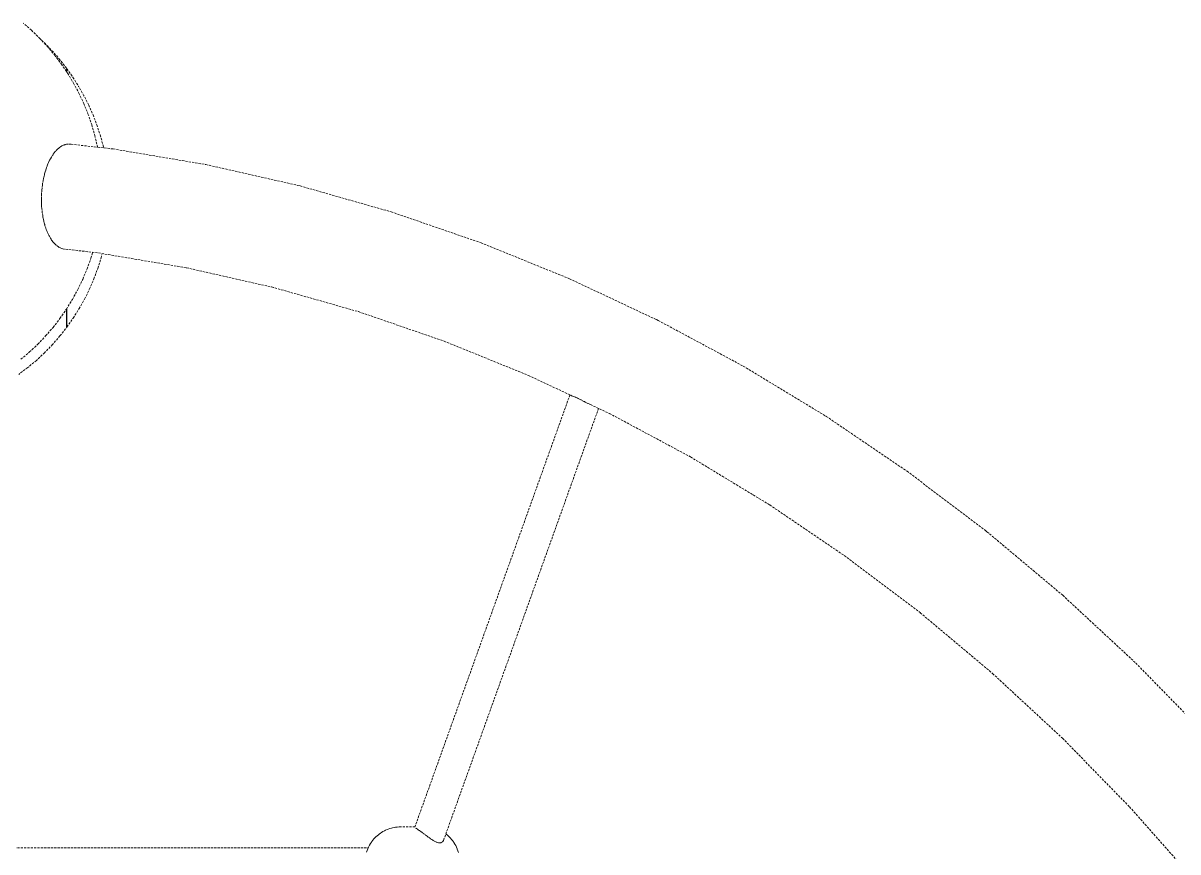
# Model space of a CAD drawing. Header units: millimetres. Extents: x -4710 to 4801, y -2494 to 3533.
# Drawn here: x -641 to 19, y 1626 to 2099 of the extents above; entities that cross this region are included whole.
import ezdxf

# ---------------------------------------------------------------- set-up
doc = ezdxf.new("R2010")
doc.units = ezdxf.units.MM
doc.linetypes.add('HIDDEN', pattern=[1.905, 1.27, -0.635])
doc.layers.add('DIKOM_ОБЪЕКТ', color=7, linetype='Continuous')

msp = doc.modelspace()

# ---------------------------------------------------------------- linework, layer by layer
at = {"layer": 'DIKOM_ОБЪЕКТ', "color": 7, "linetype": 'HIDDEN', "lineweight": 15}
for p, q in [((-635.793, 2095.144), (-640.442, 2099.194)), ((-635.793, 2095.144), (-631.137, 2090.651)), ((-631.137, 2090.651), (-626.722, 2085.921)), ((-629.978, 2089.409), (-628.194, 2087.744)), ((-628.194, 2087.744), (-623.702, 2083.088)), ((-626.722, 2085.921), (-622.56, 2080.968)), ((-619.459, 2078.203), (-623.702, 2083.088)), ((-622.56, 2080.968), (-618.662, 2075.804)), ((-615.657, 2073.349), (-619.459, 2078.203)), ((-618.662, 2075.804), (-615.039, 2070.444)), ((-615.657, 2073.175), (-615.657, 2072.967)), ((-615.657, 2072.987), (-615.657, 2072.708)), ((-615.657, 2072.682), (-615.657, 2072.967)), ((-615.657, 2072.418), (-615.657, 2072.933)), ((-615.657, 2072.931), (-615.657, 2072.414)), ((-615.657, 2072.352), (-615.657, 2072.708)), ((-615.657, 2072.682), (-615.657, 2072.321)), ((-615.657, 2071.562), (-615.657, 2072.418)), ((-615.657, 2072.414), (-615.657, 2071.557)), ((-615.657, 2072.352), (-615.657, 2071.925)), ((-615.657, 2071.886), (-615.657, 2072.321)), ((-615.657, 2071.427), (-615.657, 2071.925)), ((-615.657, 2071.886), (-615.657, 2071.378)), ((-615.657, 2071.358), (-615.657, 2071.562)), ((-615.507, 2073.068), (-612.047, 2068.187)), ((-615.507, 2073.068), (-615.507, 2072.772)), ((-615.507, 2072.761), (-615.507, 2073.067)), ((-615.507, 2072.772), (-615.507, 2072.174)), ((-615.507, 2072.121), (-615.507, 2072.761)), ((-615.507, 2072.174), (-615.507, 2071.278)), ((-615.507, 2071.152), (-615.507, 2072.121)), ((-615.039, 2070.444), (-611.7, 2064.902)), ((-612.047, 2068.187), (-608.791, 2063.045)), ((-611.7, 2064.902), (-608.655, 2059.193)), ((-605.792, 2057.726), (-608.791, 2063.045)), ((-608.655, 2059.193), (-605.911, 2053.334)), ((-605.911, 2053.334), (-603.477, 2047.339)), ((-603.056, 2052.312), (-605.792, 2057.726)), ((-603.056, 2052.312), (-600.59, 2046.748)), ((-603.477, 2047.339), (-601.359, 2041.226)), ((-600.59, 2046.748), (-598.4, 2041.04)), ((-601.359, 2041.226), (-599.563, 2035.01)), ((-598.4, 2041.04), (-596.491, 2035.291)), ((-599.563, 2035.01), (-598.093, 2028.709)), ((-596.491, 2035.291), (-594.869, 2029.415)), ((-622.785, 2025.003), (-623.281, 2024.343)), ((-622.161, 2025.835), (-622.785, 2025.003)), ((-621.922, 2026.083), (-622.161, 2025.835)), ((-621.614, 2026.403), (-621.922, 2026.083)), ((-620.93, 2027.114), (-621.614, 2026.403)), ((-620.631, 2027.351), (-620.93, 2027.114)), ((-620.361, 2027.586), (-620.631, 2027.351)), ((-619.756, 2028.116), (-620.361, 2027.586)), ((-619.101, 2028.551), (-619.685, 2028.178)), ((-618.379, 2029.012), (-619.101, 2028.551)), ((-617.761, 2029.278), (-618.379, 2029.012)), ((-617.384, 2029.441), (-617.761, 2029.278)), ((-617.031, 2029.61), (-617.275, 2029.493)), ((-616.752, 2029.688), (-617.031, 2029.61)), ((-616.443, 2029.775), (-616.752, 2029.688)), ((-615.724, 2029.977), (-616.443, 2029.775)), ((-615.112, 2030.031), (-615.724, 2029.977)), ((-614.513, 2030.083), (-615.112, 2030.031)), ((-613.785, 2030.046), (-614.251, 2030.087)), ((-613.098, 2029.988), (-613.785, 2030.046)), ((-613.102, 2029.988), (-589.126, 2027.303)), ((-598.02, 2028.299), (-598.093, 2028.709)), ((-594.869, 2029.415), (-594.531, 2027.908)), ((-589.126, 2027.303), (-536.118, 2018.365)), ((-626.333, 2018.758), (-626.766, 2017.526)), ((-625.934, 2019.646), (-626.333, 2018.758)), ((-625.591, 2020.41), (-625.934, 2019.646)), ((-625.418, 2020.794), (-625.591, 2020.41)), ((-624.958, 2021.611), (-625.418, 2020.794)), ((-624.368, 2022.657), (-624.958, 2021.611)), ((-623.941, 2023.266), (-624.369, 2022.657)), ((-623.637, 2023.739), (-623.8, 2023.485)), ((-623.281, 2024.343), (-623.637, 2023.739)), ((-536.118, 2018.365), (-483.546, 2006.481)), ((-628.546, 2011.819), (-628.661, 2011.197)), ((-628.349, 2012.579), (-628.546, 2011.819)), ((-628.276, 2012.86), (-628.349, 2012.579)), ((-627.913, 2014.254), (-628.276, 2012.86)), ((-627.572, 2015.248), (-627.913, 2014.254)), ((-627.15, 2016.57), (-627.507, 2015.437)), ((-627.066, 2016.778), (-627.149, 2016.57)), ((-626.77, 2017.513), (-627.066, 2016.778)), ((-629.529, 2006.692), (-629.677, 2005.143)), ((-629.359, 2007.731), (-629.529, 2006.692)), ((-629.105, 2009.294), (-629.35, 2007.789)), ((-628.855, 2010.365), (-629.105, 2009.294)), ((-628.661, 2011.197), (-628.855, 2010.365)), ((-483.546, 2006.481), (-482.277, 2006.135)), ((-482.277, 2006.135), (-430.278, 1991.336)), ((-630.052, 1999.76), (-630.068, 1998.646)), ((-630.068, 1998.646), (-630.052, 1998.331)), ((-630.029, 2001.348), (-630.052, 1999.76)), ((-629.975, 2002.036), (-630.029, 2001.348)), ((-629.942, 2002.464), (-629.975, 2002.036)), ((-629.819, 2004.034), (-629.942, 2002.464)), ((-629.711, 2004.79), (-629.819, 2004.034)), ((-629.677, 2005.143), (-629.711, 2004.79)), ((-630.052, 1998.331), (-630.048, 1997.059)), ((-630.048, 1997.059), (-630.045, 1995.962)), ((-630.045, 1995.962), (-629.98, 1994.998)), ((-629.98, 1994.998), (-629.939, 1994.385)), ((-629.939, 1994.385), (-629.865, 1993.306)), ((-629.865, 1993.306), (-629.668, 1991.835)), ((-629.66, 1991.749), (-629.567, 1990.706)), ((-629.326, 1989.191), (-629.567, 1990.706)), ((-629.166, 1988.182), (-629.326, 1989.191)), ((-628.822, 1986.713), (-629.166, 1988.182)), ((-628.693, 1986.163), (-628.822, 1986.713)), ((-628.693, 1986.163), (-628.605, 1985.748)), ((-628.605, 1985.748), (-628.481, 1985.317)), ((-430.278, 1991.336), (-378.959, 1973.653)), ((-628.481, 1985.317), (-628.245, 1984.349)), ((-628.245, 1984.349), (-628.174, 1984.055)), ((-628.174, 1984.055), (-628.024, 1983.44)), ((-628.024, 1983.44), (-627.588, 1982.117)), ((-627.589, 1982.117), (-627.308, 1981.263)), ((-627.308, 1981.263), (-626.78, 1980.022)), ((-626.78, 1980.022), (-626.443, 1979.231)), ((-626.443, 1979.231), (-626.199, 1978.778)), ((-625.857, 1978.088), (-626.199, 1978.778)), ((-625.783, 1977.938), (-625.528, 1977.372)), ((-624.934, 1976.345), (-625.528, 1977.372)), ((-624.561, 1975.7), (-624.934, 1976.345)), ((-624.227, 1975.248), (-624.561, 1975.7)), ((-623.887, 1974.787), (-624.227, 1975.248)), ((-623.467, 1974.217), (-623.887, 1974.787)), ((-622.776, 1973.488), (-623.467, 1974.217)), ((-622.723, 1973.427), (-622.301, 1972.944)), ((-622.301, 1972.944), (-621.554, 1972.292)), ((-378.959, 1973.653), (-328.439, 1953.128)), ((-621.106, 1971.891), (-621.406, 1972.162)), ((-620.321, 1971.378), (-621.105, 1971.891)), ((-619.84, 1971.064), (-620.321, 1971.378)), ((-619.099, 1970.718), (-619.719, 1971.011)), ((-618.587, 1970.476), (-619.059, 1970.699)), ((-617.765, 1970.256), (-618.587, 1970.476)), ((-617.263, 1970.122), (-617.765, 1970.256)), ((-597.967, 1967.961), (-617.263, 1970.122)), ((-601.79, 1964.842), (-600.756, 1968.273)), ((-547.435, 1959.441), (-597.967, 1967.961)), ((-595.971, 1965.076), (-595.337, 1967.518)), ((-603.977, 1958.752), (-601.79, 1964.842)), ((-600.094, 1953.072), (-597.879, 1959.053)), ((-597.879, 1959.053), (-595.971, 1965.076)), ((-497.588, 1948.173), (-547.435, 1959.441)), ((-609.288, 1946.957), (-606.479, 1952.786)), ((-606.479, 1952.786), (-603.977, 1958.752)), ((-602.61, 1947.284), (-600.094, 1953.072)), ((-328.439, 1953.128), (-278.838, 1929.808)), ((-612.397, 1941.284), (-609.288, 1946.957)), ((-605.422, 1941.558), (-602.61, 1947.284)), ((-498.588, 1948.457), (-448.989, 1934.341)), ((-615.799, 1935.78), (-612.397, 1941.284)), ((-608.521, 1936.064), (-605.422, 1941.558)), ((-619.482, 1930.461), (-615.799, 1935.78)), ((-615.657, 1936.009), (-615.657, 1935.07)), ((-615.657, 1936.009), (-615.657, 1933.774)), ((-615.657, 1933.782), (-615.657, 1936.009)), ((-615.657, 1935.929), (-615.657, 1934.76)), ((-615.657, 1933.925), (-615.657, 1935.07)), ((-615.657, 1934.76), (-615.657, 1933.655)), ((-615.657, 1933.925), (-615.657, 1932.847)), ((-615.657, 1931.617), (-615.657, 1933.782)), ((-615.657, 1933.774), (-615.657, 1931.613)), ((-615.657, 1932.617), (-615.657, 1933.655)), ((-615.657, 1931.839), (-615.657, 1932.847)), ((-615.657, 1932.617), (-615.657, 1931.645)), ((-615.507, 1936.252), (-615.507, 1934.333)), ((-615.507, 1935.797), (-615.507, 1936.252)), ((-615.507, 1935.797), (-615.507, 1933.577)), ((-615.507, 1934.333), (-615.507, 1932.203)), ((-615.507, 1931.648), (-615.507, 1933.577)), ((-611.9, 1930.694), (-608.521, 1936.064)), ((-448.989, 1934.341), (-400.039, 1917.474)), ((-623.438, 1925.342), (-619.482, 1930.461)), ((-615.657, 1931.839), (-615.657, 1930.902)), ((-615.657, 1930.742), (-615.657, 1931.645)), ((-615.657, 1929.765), (-615.657, 1931.617)), ((-615.657, 1931.613), (-615.657, 1929.766)), ((-615.657, 1930.038), (-615.657, 1930.902)), ((-615.657, 1930.742), (-615.657, 1929.909)), ((-615.657, 1929.249), (-615.657, 1930.038)), ((-615.657, 1929.147), (-615.657, 1929.909)), ((-615.657, 1929.766), (-615.657, 1928.242)), ((-615.657, 1928.238), (-615.657, 1929.765)), ((-615.657, 1929.249), (-615.657, 1928.534)), ((-615.657, 1929.147), (-615.657, 1928.455)), ((-615.657, 1927.888), (-615.657, 1928.534)), ((-615.657, 1928.455), (-615.657, 1927.826)), ((-615.657, 1928.242), (-615.657, 1927.047)), ((-615.657, 1927.042), (-615.657, 1928.238)), ((-615.657, 1927.888), (-615.657, 1927.31)), ((-615.657, 1927.261), (-615.657, 1927.826)), ((-615.657, 1926.802), (-615.657, 1927.31)), ((-615.657, 1927.261), (-615.657, 1926.763)), ((-615.657, 1927.047), (-615.657, 1926.19)), ((-615.657, 1926.186), (-615.657, 1927.042)), ((-615.657, 1926.802), (-615.657, 1926.367)), ((-615.657, 1926.336), (-615.657, 1926.763)), ((-615.657, 1926.006), (-615.657, 1926.367)), ((-615.657, 1926.336), (-615.657, 1925.981)), ((-615.657, 1926.19), (-615.657, 1925.673)), ((-615.657, 1926.19), (-615.507, 1925.843)), ((-615.657, 1925.67), (-615.657, 1926.186)), ((-615.507, 1932.203), (-615.507, 1930.349)), ((-615.507, 1929.971), (-615.507, 1931.648)), ((-615.507, 1925.536), (-611.9, 1930.694)), ((-615.507, 1930.349), (-615.507, 1928.751)), ((-615.507, 1928.516), (-615.507, 1929.971)), ((-615.507, 1928.751), (-615.507, 1927.452)), ((-615.507, 1927.326), (-615.507, 1928.516)), ((-615.507, 1927.452), (-615.507, 1926.482)), ((-615.507, 1926.43), (-615.507, 1927.326)), ((-615.507, 1926.482), (-615.507, 1925.843)), ((-615.507, 1925.831), (-615.507, 1926.43)), ((-278.838, 1929.808), (-277.728, 1929.265)), ((-277.728, 1929.265), (-229.183, 1903.218)), ((-632.124, 1915.756), (-627.656, 1920.435)), ((-627.656, 1920.435), (-623.438, 1925.342)), ((-619.458, 1920.485), (-623.702, 1915.601)), ((-619.458, 1920.485), (-615.657, 1925.34)), ((-615.657, 1926.006), (-615.657, 1925.721)), ((-615.657, 1925.701), (-615.657, 1925.981)), ((-615.657, 1925.514), (-615.657, 1925.721)), ((-615.657, 1925.673), (-615.507, 1925.537)), ((-615.507, 1925.843), (-615.507, 1925.537)), ((-615.507, 1925.536), (-615.507, 1925.831)), ((-636.829, 1911.316), (-632.124, 1915.756)), ((-623.702, 1915.601), (-628.194, 1910.945)), ((-400.039, 1917.474), (-351.852, 1897.897)), ((-641.76, 1907.127), (-636.829, 1911.316)), ((-632.923, 1906.529), (-637.875, 1902.366)), ((-628.194, 1910.945), (-632.923, 1906.529)), ((-637.875, 1902.366), (-643.039, 1898.467)), ((-229.183, 1903.218), (-181.784, 1874.493)), ((-351.852, 1897.897), (-328.12, 1886.739)), ((-416.786, 1639.848), (-328.206, 1886.78)), ((-327.982, 1886.68), (-327.775, 1886.587)), ((-327.75, 1886.576), (-327.478, 1886.453)), ((-327.45, 1886.44), (-327.115, 1886.286)), ((-327.082, 1886.271), (-326.828, 1886.153)), ((-326.642, 1886.086), (-326.156, 1885.894)), ((-326.068, 1885.858), (-325.521, 1885.629)), ((-325.471, 1885.607), (-324.878, 1885.347)), ((-324.714, 1885.273), (-324.203, 1885.041)), ((-324.148, 1885.016), (-323.506, 1884.714)), ((-323.448, 1884.686), (-322.756, 1884.351)), ((-322.695, 1884.321), (-322.258, 1884.104)), ((-322.258, 1884.104), (-321.966, 1883.959)), ((-321.842, 1883.896), (-321.097, 1883.518)), ((-321.034, 1883.486), (-320.297, 1883.103)), ((-320.233, 1883.069), (-319.964, 1882.926)), ((-319.962, 1882.925), (-319.511, 1882.712)), ((-319.447, 1882.681), (-318.711, 1882.331)), ((-318.647, 1882.301), (-317.905, 1881.948)), ((-317.782, 1881.889), (-317.207, 1881.614)), ((-316.997, 1881.515), (-316.467, 1881.261)), ((-316.443, 1881.25), (-305.33, 1876.025)), ((-400.371, 1632.302), (-311.844, 1879.088)), ((-305.65, 1876.196), (-259.301, 1851.328)), ((-181.784, 1874.493), (-135.643, 1843.156)), ((-259.301, 1851.328), (-214.048, 1823.903)), ((-135.643, 1843.156), (-90.866, 1809.283)), ((-214.048, 1823.903), (-169.994, 1793.985)), ((-90.866, 1809.283), (-89.989, 1808.603)), ((-89.989, 1808.603), (-46.71, 1772.295)), ((-169.994, 1793.985), (-127.917, 1762.153)), ((-46.71, 1772.295), (-5.001, 1733.615)), ((-128.12, 1762.324), (-86.745, 1727.613)), ((-5.001, 1733.615), (35.041, 1692.653)), ((-86.745, 1727.613), (-46.871, 1690.634)), ((-46.871, 1690.634), (-8.591, 1651.474)), ((-8.591, 1651.474), (28.007, 1610.224)), ((-437.595, 1635.535), (-437.128, 1635.914)), ((-437.128, 1635.914), (-436.334, 1636.478)), ((-436.334, 1636.478), (-435.811, 1636.813)), ((-435.811, 1636.813), (-434.975, 1637.326)), ((-434.975, 1637.326), (-434.115, 1637.774)), ((-434.115, 1637.774), (-433.53, 1638.067)), ((-433.53, 1638.067), (-432.635, 1638.457)), ((-432.635, 1638.457), (-432.01, 1638.692)), ((-432.01, 1638.692), (-431.088, 1639.017)), ((-431.088, 1639.017), (-430.15, 1639.271)), ((-430.15, 1639.271), (-429.486, 1639.449)), ((-429.486, 1639.449), (-428.53, 1639.634)), ((-427.845, 1639.746), (-428.53, 1639.634)), ((-426.876, 1639.859), (-427.845, 1639.746)), ((-425.669, 1639.935), (-426.876, 1639.859)), ((-416.703, 1640.08), (-425.669, 1639.935)), ((-416.051, 1639.153), (-416.229, 1639.272)), ((-415.637, 1638.87), (-415.884, 1639.047)), ((-415.305, 1638.659), (-415.488, 1638.775)), ((-414.841, 1638.338), (-415.231, 1638.604)), ((-414.638, 1638.212), (-414.836, 1638.334)), ((-414.402, 1638.039), (-414.638, 1638.212)), ((-414.115, 1637.844), (-414.371, 1638.016)), ((-413.908, 1637.705), (-414.115, 1637.844)), ((-413.368, 1637.316), (-413.865, 1637.673)), ((-413.109, 1637.143), (-413.33, 1637.289)), ((-412.803, 1636.911), (-413.109, 1637.143)), ((-412.499, 1636.695), (-412.763, 1636.882)), ((-412.259, 1636.526), (-412.499, 1636.695)), ((-411.618, 1636.046), (-412.166, 1636.453)), ((-411.346, 1635.855), (-411.551, 1635.998)), ((-410.965, 1635.559), (-411.346, 1635.855)), ((-398.849, 1635.841), (-399.049, 1635.987)), ((-398.069, 1635.187), (-398.849, 1635.841)), ((-443.259, 1628.378), (-442.823, 1629.233)), ((-442.823, 1629.233), (-442.637, 1629.589)), ((-442.637, 1629.589), (-442.142, 1630.439)), ((-442.142, 1630.439), (-441.608, 1631.25)), ((-441.608, 1631.25), (-441.329, 1631.626)), ((-441.329, 1631.626), (-440.737, 1632.42)), ((-440.737, 1632.42), (-440.108, 1633.167)), ((-440.108, 1633.167), (-439.444, 1633.865)), ((-439.444, 1633.865), (-439.059, 1634.262)), ((-439.059, 1634.262), (-438.342, 1634.926)), ((-438.342, 1634.926), (-437.595, 1635.535)), ((-410.679, 1635.351), (-410.965, 1635.559)), ((-410.381, 1635.134), (-410.679, 1635.351)), ((-409.72, 1634.63), (-410.324, 1635.087)), ((-409.345, 1634.364), (-409.682, 1634.602)), ((-409.072, 1634.151), (-409.345, 1634.364)), ((-408.641, 1633.838), (-409.037, 1634.124)), ((-408.426, 1633.682), (-408.641, 1633.838)), ((-407.787, 1633.223), (-408.23, 1633.55)), ((-407.502, 1633.029), (-407.753, 1633.199)), ((-407.155, 1632.794), (-407.502, 1633.029)), ((-406.571, 1632.407), (-406.993, 1632.694)), ((-406.228, 1632.196), (-406.54, 1632.387)), ((-405.968, 1632.038), (-406.228, 1632.196)), ((-405.528, 1631.8), (-405.938, 1632.021)), ((-404.821, 1631.427), (-405.356, 1631.699)), ((-404.28, 1631.198), (-404.658, 1631.357)), ((-403.785, 1631.033), (-404.28, 1631.198)), ((-403.293, 1630.916), (-403.764, 1631.026)), ((-403.054, 1630.885), (-403.272, 1630.912)), ((-402.831, 1630.854), (-403.054, 1630.885)), ((-402.398, 1630.849), (-402.811, 1630.852)), ((-402.398, 1630.849), (-402.02, 1630.902)), ((-401.996, 1630.903), (-401.65, 1631.003)), ((-401.634, 1631.009), (-401.317, 1631.16)), ((-401.303, 1631.169), (-401.019, 1631.373)), ((-401.006, 1631.384), (-400.758, 1631.64)), ((-400.711, 1631.707), (-400.592, 1631.88)), ((-400.54, 1631.952), (-400.379, 1632.284)), ((-397.668, 1634.823), (-398.069, 1635.187)), ((-396.94, 1634.127), (-397.668, 1634.823)), ((-396.249, 1633.377), (-396.94, 1634.127)), ((-395.932, 1633.007), (-396.249, 1633.377)), ((-395.298, 1632.227), (-395.932, 1633.007)), ((-394.705, 1631.399), (-395.298, 1632.227)), ((-394.476, 1631.041), (-394.705, 1631.399)), ((-393.943, 1630.198), (-394.476, 1631.041)), ((-393.454, 1629.314), (-393.943, 1630.198)), ((-393.009, 1628.394), (-393.454, 1629.314)), ((-708.534, 1628.074), (-443.394, 1628.074)), ((-444.307, 1625.636), (-444.002, 1626.576)), ((-444.002, 1626.576), (-443.653, 1627.491)), ((-443.653, 1627.491), (-443.259, 1628.378)), ((-392.611, 1627.442), (-393.009, 1628.394)), ((-392.505, 1627.182), (-392.611, 1627.442)), ((-392.169, 1626.237), (-392.505, 1627.182)), ((-391.881, 1625.269), (-392.169, 1626.237))]:
    msp.add_line(p, q, dxfattribs=at)

doc.saveas('drawing.dxf')
